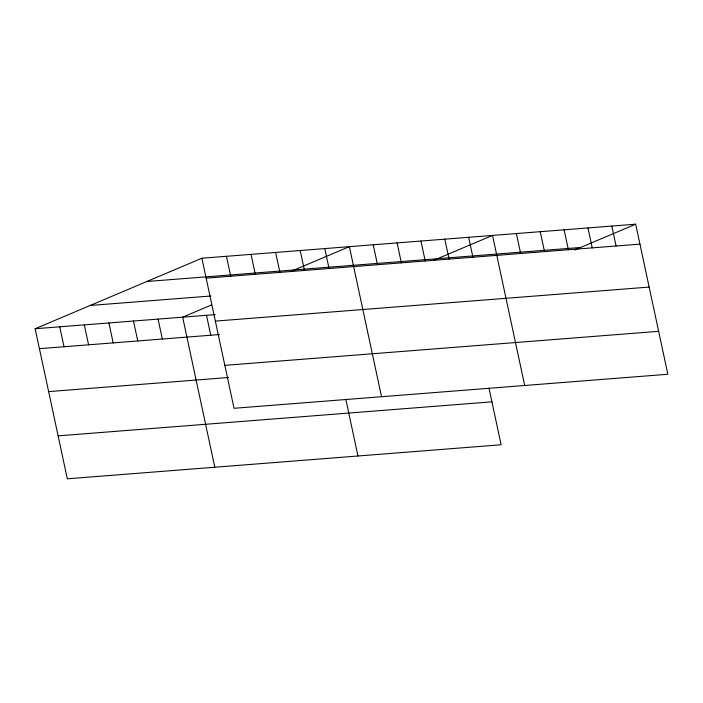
<?xml version="1.0" encoding="UTF-8"?>
<svg xmlns="http://www.w3.org/2000/svg" width="703" height="703" viewBox="0 0 703 703"><rect width="100%" height="100%" fill="white"/><g stroke="black" fill="none" stroke-linecap="round" stroke-linejoin="round"><path stroke-width="1.05" d="M488.989 388.135L501.125 444.771L67.321 478.805L35.15 328.74L201.875 258.229L635.679 224.195L667.85 374.26L234.037 408.294L201.875 258.229M211.603 304.926L182.648 317.176L214.81 467.231M290.374 271.613L349.365 246.656L381.536 396.72M433.531 260.382L492.522 235.426L524.693 385.49M574.694 249.987L635.679 224.195M146.857 281.499L580.66 247.465M206.146 278.16L639.95 244.126M90.169 305.471L210.944 295.998M35.15 328.74L215.18 314.619M215.346 321.104L649.159 287.07M39.421 348.67L219.45 334.549M224.837 365.349L658.641 331.315M48.63 391.615L228.66 377.493M58.112 435.86L491.924 401.826M611.821 226.067L616.092 245.997M587.963 227.939L592.234 247.869M564.105 229.811L568.375 249.741M540.238 231.682L544.517 251.612M516.38 233.554L520.651 253.484M468.664 237.298L472.934 257.228M444.806 239.169L449.076 259.099M420.948 241.041L425.218 260.971M397.09 242.913L401.36 262.843M373.223 244.785L377.502 264.715M324.786 248.59L329.057 268.52M345.832 399.366L357.968 456.001M300.199 250.514L304.469 270.444M275.62 252.447L279.891 272.369M251.033 254.372L255.312 274.302M226.454 256.305L230.725 276.226M206.506 315.304L210.777 335.226M158.061 319.1L162.331 339.031M133.482 321.025L137.753 340.955M108.895 322.958L113.165 342.888M84.316 324.883L88.587 344.813M59.729 326.816L64.008 346.746"/></g></svg>
